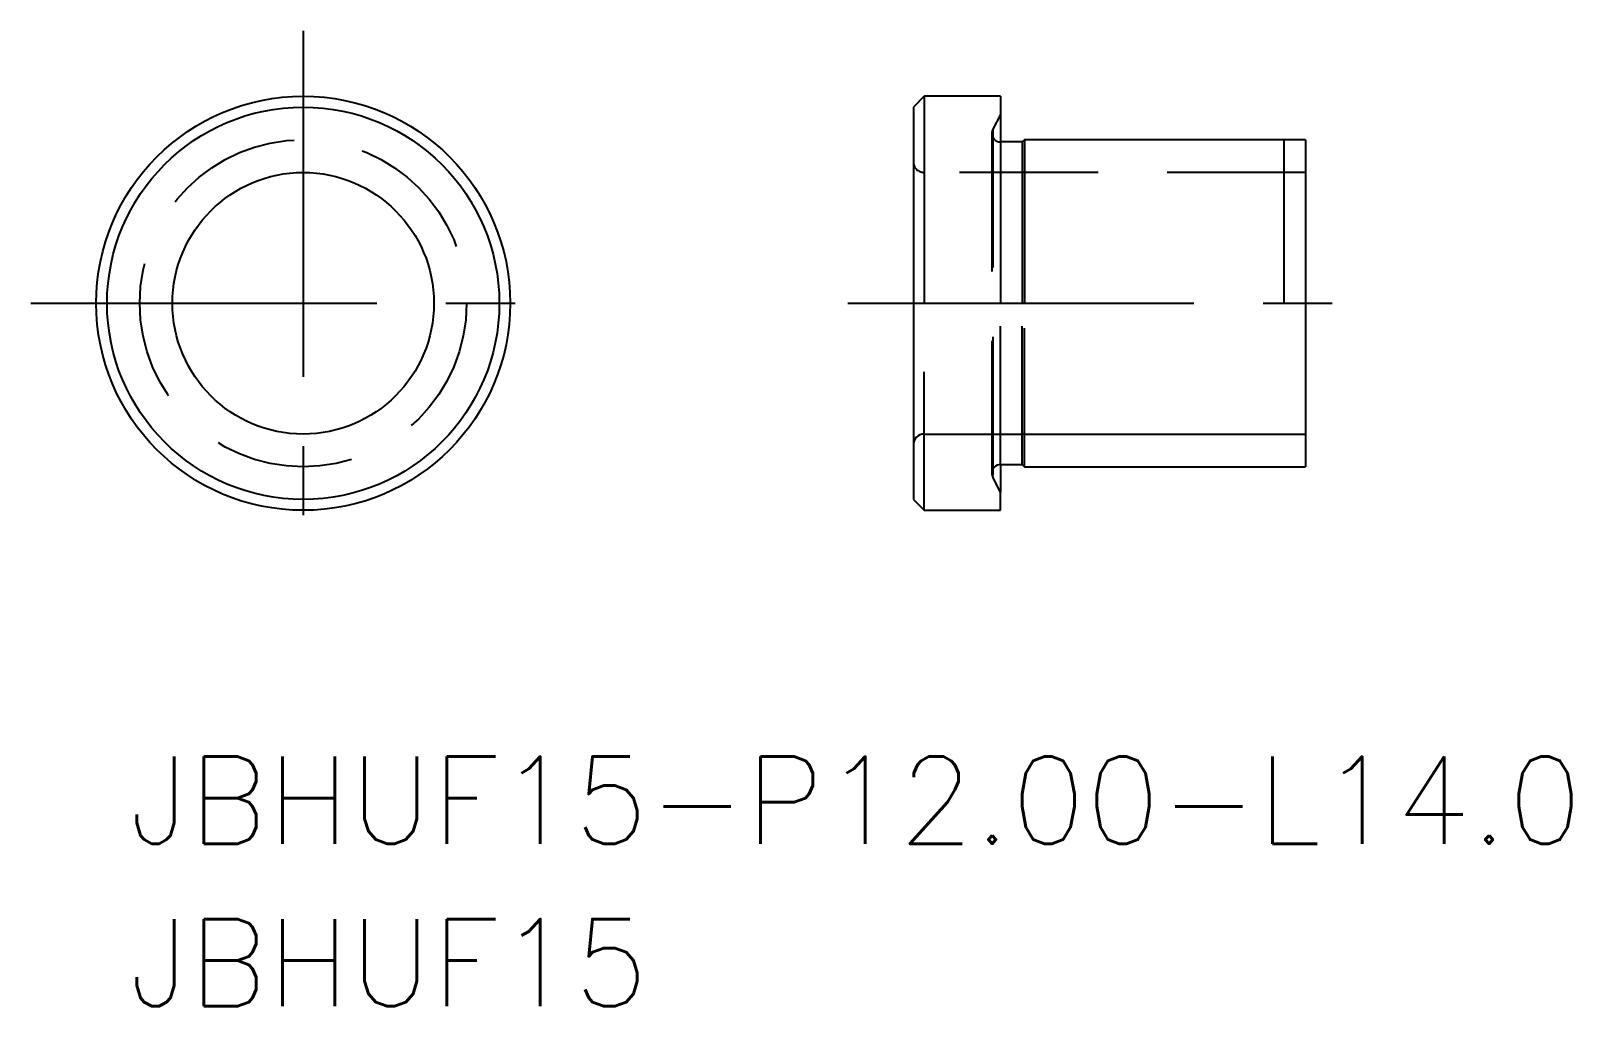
# Model space of a CAD drawing. Extents: x -2.8 to 67.9, y -12.7 to 32.
import ezdxf

# ---------------------------------------------------------------- set-up
doc = ezdxf.new("R2010")
doc.units = 0
doc.header["$LTSCALE"] = 0.5
doc.linetypes.add('CENTER', pattern=[50.8, 31.75, -6.35, 6.35, -6.35])
doc.linetypes.add('DASHED', pattern=[19.05, 12.7, -6.35])
for name, color, linetype in [('MSM_CENTER', 1, 'CENTER'), ('MSM_CONTINUOUS', 7, 'CONTINUOUS'), ('MSM_DASHED', 4, 'DASHED'), ('MSM_PART_NUMBER', 7, 'CONTINUOUS'), ('MUM_NARROW', 5, 'CONTINUOUS')]:
    doc.layers.add(name, color=color, linetype=linetype)
doc.styles.get("Standard").update_dxf_attribs({"font": 'txt.shx', "height": 3, "bigfont": 'bigfont.shx'})

msp = doc.modelspace()

# ---------------------------------------------------------------- linework, layer by layer
at = {"layer": 'MSM_CENTER', "linetype": 'CENTER'}
for p, q in [((9.686, 32), (9.686, 7)), ((-2.814, 19.5), (22.186, 19.5)), ((34.686, 19.5), (58.686, 19.5))]:
    msp.add_line(p, q, dxfattribs=at)
at = {"layer": 'MSM_CONTINUOUS'}
for p, q in [((38.186, 29), (37.686, 28.5)), ((41.686, 29), (38.186, 29)), ((38.186, 29), (38.186, 19.5)), ((41.686, 29), (41.686, 19.5)), ((42.686, 26.9), (41.686, 26.9)), ((42.786, 27), (42.686, 26.9)), ((42.686, 26.9), (42.686, 19.5)), ((55.686, 27), (42.786, 27)), ((42.786, 27), (42.786, 19.5)), ((55.686, 27), (55.686, 12)), ((38.186, 13.5), (55.686, 13.5)), ((41.686, 12.1), (42.686, 12.1)), ((41.686, 12.1), (41.686, 10.834)), ((42.686, 12.1), (42.786, 12)), ((41.686, 10.834), (41.331, 11.515)), ((42.786, 12), (55.686, 12)), ((41.686, 10), (41.686, 10.834)), ((37.686, 10.5), (38.186, 10)), ((38.186, 10), (41.686, 10))]:
    msp.add_line(p, q, dxfattribs=at)
at = {"layer": 'MSM_CONTINUOUS', "linetype": 'CONTINUOUS'}
msp.add_line((37.686, 28.5), (37.686, 10.5), dxfattribs=at)
for radius in [9.5, 6]:
    msp.add_circle((9.686, 19.5), radius, dxfattribs=at)
at = {"layer": 'MSM_CONTINUOUS'}
msp.add_circle((9.686, 19.5), 9, dxfattribs=at)
for centre, radius, start, end in [((38.186, 13), 0.5, 90, 180), ((41.686, 11.7), 0.4, 90, 180), ((41.686, 11.7), 0.4, 180, 207.5)]:
    msp.add_arc(centre, radius, start, end, dxfattribs=at)
at = {"layer": 'MSM_DASHED'}
for p, q in [((41.686, 28.166), (41.331, 27.485)), ((41.286, 27.3), (41.286, 11.7)), ((41.331, 27.485), (41.331, 11.515)), ((55.686, 25.5), (38.186, 25.5)), ((38.186, 10), (38.186, 19.5)), ((41.686, 12.1), (41.686, 19.5)), ((42.686, 12.1), (42.686, 19.5)), ((42.786, 12), (42.786, 19.5))]:
    msp.add_line(p, q, dxfattribs=at)
at = {"layer": 'MSM_DASHED', "linetype": 'DASHED'}
msp.add_circle((9.686, 19.5), 7.5, dxfattribs=at)
at = {"layer": 'MSM_DASHED'}
for centre, radius, start in [((41.686, 27.3), 0.4, 152.5), ((38.186, 26), 0.5, 180)]:
    msp.add_arc(centre, radius, start, 270, dxfattribs=at)
at = {"layer": 'MUM_NARROW'}
msp.add_line((54.686, 27), (54.686, 19.5), dxfattribs=at)

# ---------------------------------------------------------------- texts
at = {"layer": 'MSM_PART_NUMBER', "linetype": 'CONTINUOUS'}
for s, p in [('JBHUF15-P12.00-L14.0', (1.704, -5.295)), ('JBHUF15', (1.704, -12.75))]:
    msp.add_text(s, height=4, dxfattribs=at).set_placement(p)

doc.saveas('drawing.dxf')
